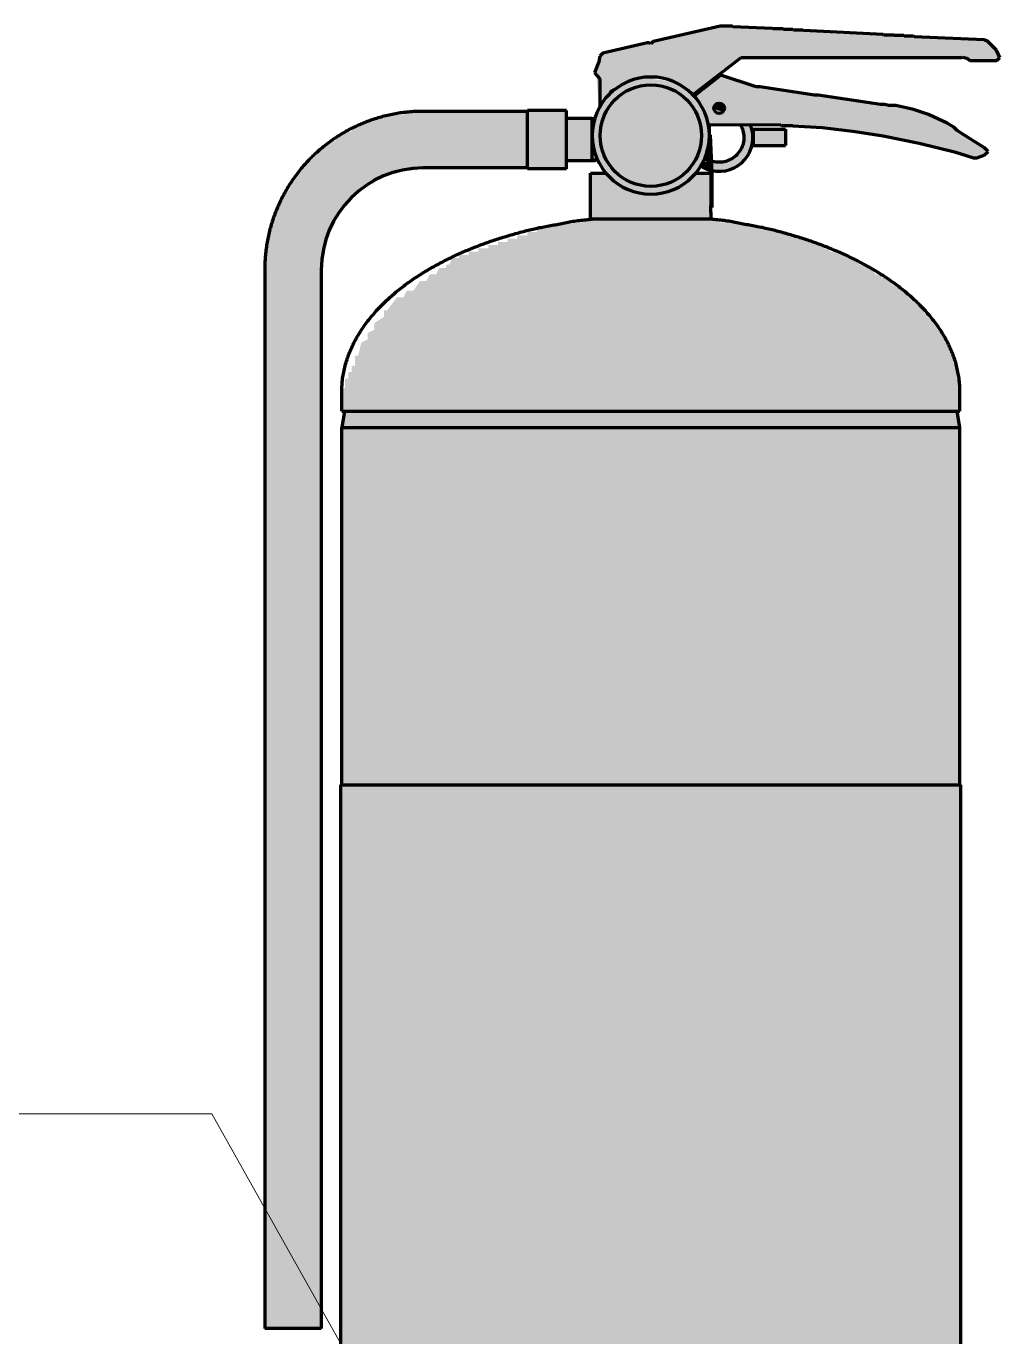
# Model space of a CAD drawing. Header units: millimetres. Extents: x 0 to 420, y 0 to 297.
# Drawn here: x 74.48 to 104.41, y 195.94 to 236.21 of the extents above; entities that cross this region are included whole.
import ezdxf

# ---------------------------------------------------------------- set-up
doc = ezdxf.new("R2010")
doc.units = ezdxf.units.MM
for name, color, linetype, lineweight in [('01-VISIBLE', 7, 'CONTINUOUS', 70), ('08-FINA', 5, 'CONTINUOUS', 18), ('13-GRAFICA', 30, 'CONTINUOUS', 18)]:
    doc.layers.add(name, color=color, linetype=linetype, lineweight=lineweight)

msp = doc.modelspace()

# ---------------------------------------------------------------- hatches: boundary and pattern name
at = {"layer": '13-GRAFICA', "true_color": 0xd6d9de}
h = msp.add_hatch(color=7, dxfattribs=at)
h.dxf.hatch_style = 1
h.paths.add_polyline_path([(92.086, 233.786), (91.986, 234.986), (92.086, 234.986), (92.086, 235.286), (92.186, 235.286), (92.186, 235.386), (92.386, 235.386), (92.386, 235.486), (92.886, 235.486), (92.886, 235.586), (93.286, 235.586), (93.286, 235.686), (93.786, 235.686), (93.786, 235.786), (94.186, 235.786), (94.186, 235.886), (94.587, 235.886), (94.587, 235.986), (94.986, 235.986), (94.986, 236.086), (95.486, 236.086), (95.486, 236.186), (97.486, 236.186), (97.486, 236.086), (99.286, 236.086), (99.286, 235.986), (102.986, 235.886), (102.986, 235.786), (104.087, 235.786), (104.087, 235.686), (104.286, 235.586), (104.286, 235.386), (104.386, 235.386), (104.386, 235.186), (103.386, 235.186), (103.386, 235.286), (96.486, 235.286), (96.486, 235.186), (96.286, 235.186), (96.086, 234.886), (95.886, 234.886), (95.586, 234.486), (95.386, 234.486), (95.186, 234.186), (94.786, 234.186), (94.587, 234.486), (93.587, 234.686), (93.587, 234.586), (92.786, 234.486), (92.686, 234.286), (92.386, 234.186), (92.386, 233.986), (92.286, 233.986), (92.186, 233.786)])
at = {"layer": '13-GRAFICA', "true_color": 0xffffff}
h = msp.add_hatch(color=7, dxfattribs=at)
h.dxf.hatch_style = 1
h.paths.add_polyline_path([(91.886, 233.186), (91.986, 233.186), (91.986, 233.586), (92.086, 233.586), (92.086, 233.786), (92.386, 233.986), (92.386, 234.186), (92.586, 234.186), (92.786, 234.486), (93.786, 234.686), (93.786, 234.586), (94.587, 234.486), (94.786, 234.186), (94.986, 234.186), (94.986, 233.986), (95.087, 233.986), (95.087, 233.886), (95.286, 233.786), (95.286, 233.586), (95.386, 233.586), (95.486, 232.486), (95.386, 232.486), (95.386, 232.186), (95.286, 232.186), (95.186, 231.786), (95.087, 231.786), (94.786, 231.386), (94.587, 231.386), (94.486, 231.186), (94.186, 231.186), (94.186, 231.086), (93.186, 231.086), (93.186, 231.186), (92.886, 231.186), (92.786, 231.386), (92.586, 231.386), (92.586, 231.486), (92.186, 231.786), (92.186, 231.986), (92.086, 231.986), (92.086, 232.186), (91.986, 232.186), (91.986, 232.486), (91.886, 232.486)])
at = {"layer": '13-GRAFICA', "true_color": 0xd6d9de}
h = msp.add_hatch(color=7, dxfattribs=at)
h.dxf.hatch_style = 1
h.paths.add_polyline_path([(95.286, 233.586), (95.286, 233.786), (95.186, 233.786), (94.986, 234.086), (95.286, 234.186), (95.586, 234.586), (95.586, 233.686), (95.586, 233.186), (95.386, 233.186), (95.386, 233.586)])
h = msp.add_hatch(color=7, dxfattribs=at)
h.dxf.hatch_style = 1
h.paths.add_polyline_path([(95.986, 234.666), (95.986, 233.786), (95.686, 233.886), (95.586, 233.686), (95.586, 234.586)])
h = msp.add_hatch(color=7, dxfattribs=at)
h.dxf.hatch_style = 1
h.paths.add_polyline_path([(96.086, 234.686), (96.086, 234.586), (96.386, 234.586), (96.386, 234.486), (96.686, 234.486), (96.686, 234.386), (97.186, 234.386), (97.186, 234.286), (97.786, 234.286), (97.786, 234.186), (98.486, 234.186), (98.486, 234.086), (99.286, 234.086), (99.286, 233.986), (99.886, 233.986), (99.886, 233.886), (100.586, 233.886), (100.586, 233.786), (101.786, 233.686), (101.786, 233.586), (102.086, 233.586), (102.086, 233.486), (102.386, 233.486), (102.386, 233.386), (102.986, 233.186), (103.186, 232.886), (103.386, 232.886), (103.486, 232.686), (103.886, 232.586), (103.986, 232.286), (103.886, 232.286), (103.886, 232.186), (103.386, 232.186), (103.386, 232.286), (102.686, 232.386), (102.686, 232.486), (102.286, 232.486), (102.286, 232.586), (101.886, 232.586), (101.886, 232.686), (101.386, 232.686), (101.386, 232.786), (100.886, 232.786), (100.886, 232.886), (100.286, 232.886), (100.286, 232.986), (99.486, 232.986), (99.486, 233.086), (98.286, 233.086), (98.286, 233.186), (95.986, 233.186), (95.986, 233.786), (95.986, 234.666)])
h = msp.add_hatch(color=7, dxfattribs=at)
h.dxf.hatch_style = 1
h.paths.add_polyline_path([(95.986, 233.786), (95.886, 233.586), (95.586, 233.686), (95.686, 233.886)])
h = msp.add_hatch(color=7, dxfattribs=at)
h.dxf.hatch_style = 1
h.paths.add_polyline_path([(95.586, 233.186), (95.586, 233.686), (95.886, 233.586), (95.986, 233.786), (95.986, 233.186)])
at = {"layer": '13-GRAFICA', "true_color": 0x202020}
h = msp.add_hatch(color=7, dxfattribs=at)
h.dxf.hatch_style = 1
h.paths.add_polyline_path([(81.786, 196.186), (81.786, 228.886), (81.886, 228.886), (81.886, 229.786), (81.986, 229.786), (82.186, 230.686), (82.286, 230.686), (82.386, 231.086), (82.587, 231.186), (82.686, 231.586), (82.786, 231.586), (83.786, 232.686), (83.986, 232.686), (84.087, 232.886), (84.486, 232.986), (84.587, 233.186), (84.886, 233.186), (84.886, 233.286), (85.186, 233.286), (85.186, 233.386), (85.486, 233.386), (85.486, 233.486), (86.087, 233.486), (86.087, 233.586), (89.886, 233.586), (89.886, 231.886), (86.486, 231.886), (86.486, 231.786), (85.886, 231.786), (85.886, 231.686), (85.286, 231.586), (85.186, 231.386), (84.786, 231.286), (84.786, 231.186), (84.186, 230.686), (84.186, 230.486), (83.986, 230.386), (83.986, 230.186), (83.886, 230.186), (83.886, 229.986), (83.786, 229.986), (83.686, 229.386), (83.587, 229.386), (83.587, 196.186)])
at = {"layer": '13-GRAFICA', "true_color": 0xd6d9de}
h = msp.add_hatch(color=7, dxfattribs=at)
h.dxf.hatch_style = 1
h.paths.add_polyline_path([(89.886, 231.786), (89.886, 233.586), (91.086, 233.586), (91.086, 231.786)])
h = msp.add_hatch(color=7, dxfattribs=at)
h.dxf.hatch_style = 1
h.paths.add_polyline_path([(91.086, 233.386), (91.986, 233.386), (91.986, 233.186), (91.886, 233.186), (91.886, 232.486), (91.986, 232.486), (91.986, 232.186), (92.086, 232.186), (92.086, 232.086), (91.086, 232.086)])
h = msp.add_hatch(color=7, dxfattribs=at)
h.dxf.hatch_style = 1
h.paths.add_polyline_path([(96.186, 232.186), (96.486, 232.386), (96.486, 232.686), (96.587, 232.686), (96.486, 233.186), (96.786, 233.186), (96.786, 232.386), (96.686, 232.386), (96.686, 232.186), (96.587, 232.186), (96.386, 231.886), (96.186, 231.886), (96.186, 231.786), (95.586, 231.786), (95.586, 232.086), (96.186, 232.086)])
at = {"layer": '13-GRAFICA', "true_color": 0xffd200}
h = msp.add_hatch(color=7, dxfattribs=at)
h.dxf.hatch_style = 1
h.paths.add_polyline_path([(96.786, 232.586), (96.786, 233.086), (97.786, 233.086), (97.786, 232.586)])
at = {"layer": '13-GRAFICA', "true_color": 0xd6d9de}
h = msp.add_hatch(color=7, dxfattribs=at)
h.dxf.hatch_style = 1
h.paths.add_polyline_path([(95.386, 232.486), (95.486, 232.486), (95.486, 232.086), (95.286, 232.086)])
h = msp.add_hatch(color=7, dxfattribs=at)
h.dxf.hatch_style = 1
h.paths.add_polyline_path([(95.486, 232.086), (95.486, 231.786), (95.186, 231.886), (95.186, 231.986)])
at = {"layer": '13-GRAFICA', "true_color": 0xc81e2d}
h = msp.add_hatch(color=7, dxfattribs=at)
h.dxf.hatch_style = 1
h.paths.add_polyline_path([(95.486, 231.786), (95.486, 232.286), (95.586, 232.286), (95.586, 231.786)])
at = {"layer": '13-GRAFICA', "true_color": 0xc4c8ce}
h = msp.add_hatch(color=7, dxfattribs=at)
h.dxf.hatch_style = 1
h.paths.add_polyline_path([(91.786, 230.286), (91.786, 231.686), (92.386, 231.686), (92.586, 231.386), (92.786, 231.386), (92.886, 231.186), (93.186, 231.186), (93.186, 231.086), (94.186, 231.086), (94.186, 231.186), (94.486, 231.186), (94.587, 231.386), (94.786, 231.386), (94.986, 231.686), (95.586, 231.686), (95.586, 230.686), (95.486, 230.686), (95.586, 230.286)])
h = msp.add_hatch(color=7, dxfattribs=at)
h.dxf.hatch_style = 1
h.paths.add_polyline_path([(84.186, 224.386), (84.186, 225.086), (84.286, 225.086), (84.286, 225.386), (84.386, 225.386), (84.386, 225.586), (84.486, 225.586), (84.486, 225.786), (84.587, 225.786), (84.587, 226.086), (84.686, 226.086), (84.786, 226.486), (84.986, 226.586), (84.986, 226.786), (85.186, 226.886), (85.186, 227.086), (85.486, 227.286), (85.486, 227.486), (85.587, 227.486), (85.886, 227.886), (86.087, 227.886), (86.186, 228.086), (86.386, 228.086), (86.587, 228.386), (86.786, 228.386), (86.886, 228.586), (87.087, 228.586), (87.186, 228.786), (87.386, 228.786), (87.386, 228.886), (87.486, 228.886), (87.586, 229.086), (87.786, 229.086), (87.786, 229.186), (88.086, 229.186), (88.086, 229.286), (88.386, 229.286), (88.386, 229.386), (88.686, 229.386), (88.686, 229.486), (88.986, 229.486), (88.986, 229.586), (89.286, 229.586), (89.286, 229.686), (89.587, 229.686), (89.587, 229.786), (89.886, 229.786), (89.886, 229.886), (90.186, 229.886), (90.186, 229.986), (90.486, 229.986), (90.486, 230.086), (91.586, 230.186), (91.586, 230.286), (95.786, 230.286), (95.786, 230.186), (96.486, 230.186), (96.486, 230.086), (96.986, 230.086), (96.986, 229.986), (98.186, 229.786), (98.186, 229.686), (98.486, 229.686), (98.486, 229.586), (98.986, 229.486), (98.986, 229.386), (99.186, 229.386), (99.186, 229.286), (99.786, 229.186), (99.786, 229.086), (99.986, 229.086), (100.086, 228.886), (100.286, 228.886), (100.286, 228.786), (100.486, 228.786), (100.586, 228.586), (100.786, 228.586), (100.786, 228.486), (100.986, 228.486), (101.086, 228.286), (101.286, 228.286), (101.686, 227.786), (101.886, 227.786), (101.886, 227.686), (102.086, 227.586), (102.086, 227.386), (102.186, 227.386), (102.186, 227.286), (102.486, 227.086), (102.486, 226.886), (102.686, 226.786), (102.686, 226.586), (102.786, 226.586), (102.786, 226.386), (102.886, 226.386), (102.886, 226.186), (102.986, 226.186), (102.986, 225.886), (103.086, 225.886), (103.086, 225.386), (103.186, 225.386), (103.186, 224.386)])
h = msp.add_hatch(color=7, dxfattribs=at)
h.dxf.hatch_style = 1
h.paths.add_polyline_path([(84.286, 224.186), (84.286, 224.386), (103.086, 224.386), (103.086, 224.186), (103.186, 224.186), (103.186, 212.886), (84.186, 212.886), (84.186, 224.186)])
at = {"layer": '13-GRAFICA', "true_color": 0xffffff}
h = msp.add_hatch(color=7, dxfattribs=at)
h.dxf.hatch_style = 1
h.paths.add_polyline_path([(84.186, 193.786), (84.186, 212.886), (103.186, 212.886), (103.186, 193.786)])

# ---------------------------------------------------------------- linework, layer by layer
at = {"layer": '01-VISIBLE'}
for p, q in [((95.82, 236.214), (93.805, 235.757)), ((96.192, 236.214), (95.82, 236.214)), ((96.209, 236.197), (96.192, 236.214)), ((97.428, 236.146), (96.209, 236.197)), ((97.445, 236.13), (97.428, 236.146)), ((97.75, 236.13), (97.445, 236.13)), ((97.767, 236.113), (97.75, 236.13)), ((98.055, 236.113), (97.767, 236.113)), ((98.072, 236.096), (98.055, 236.113)), ((98.361, 236.096), (98.072, 236.096)), ((98.377, 236.079), (98.361, 236.096)), ((100.832, 235.96), (98.377, 236.079)), ((93.584, 235.706), (92.213, 235.384)), ((93.635, 235.706), (93.584, 235.706)), ((93.686, 235.672), (93.635, 235.706)), ((93.754, 235.74), (93.686, 235.672)), ((93.805, 235.757), (93.754, 235.74)), ((100.849, 235.943), (100.832, 235.96)), ((101.154, 235.943), (100.849, 235.943)), ((101.171, 235.926), (101.154, 235.943)), ((101.459, 235.926), (101.171, 235.926)), ((101.475, 235.909), (101.459, 235.926)), ((101.763, 235.909), (101.475, 235.909)), ((101.78, 235.892), (101.763, 235.909)), ((103.931, 235.791), (101.78, 235.892)), ((104.049, 235.74), (103.931, 235.791)), ((104.312, 235.478), (104.049, 235.74)), ((92.12, 235.291), (92.086, 235.122)), ((92.213, 235.384), (92.12, 235.291)), ((94.982, 234.103), (96.463, 235.249)), ((96.463, 235.249), (103.236, 235.249)), ((103.236, 235.249), (103.27, 235.266)), ((103.27, 235.266), (103.406, 235.232)), ((103.406, 235.232), (103.49, 235.164)), ((104.413, 235.257), (104.312, 235.478)), ((104.32, 235.164), (104.413, 235.257)), ((92.086, 235.122), (91.95, 234.783)), ((103.49, 235.164), (104.32, 235.164)), ((91.95, 234.783), (92.12, 234.597)), ((92.12, 234.597), (92.12, 233.741)), ((95.837, 234.707), (95.022, 234.06)), ((96.92, 234.352), (95.837, 234.707)), ((97.039, 234.352), (96.92, 234.352)), ((98.715, 234.098), (97.039, 234.352)), ((98.834, 234.098), (98.715, 234.098)), ((100.748, 233.81), (98.834, 234.098)), ((91.096, 233.628), (89.896, 233.628)), ((100.867, 233.81), (100.748, 233.81)), ((101.001, 233.776), (100.867, 233.81)), ((101.221, 233.776), (101.001, 233.776)), ((101.763, 233.657), (101.221, 233.776)), ((102.221, 233.505), (101.763, 233.657)), ((89.896, 233.598), (86.686, 233.598)), ((91.886, 233.383), (91.096, 233.383)), ((91.886, 232.103), (91.886, 233.383)), ((102.796, 233.234), (102.221, 233.505)), ((102.999, 233.115), (102.796, 233.234)), ((95.454, 233.196), (97.682, 233.183)), ((95.486, 232.103), (95.486, 233.196)), ((95.489, 232.873), (95.509, 232.874)), ((95.539, 231.693), (95.489, 232.873)), ((95.509, 232.874), (95.559, 231.694)), ((96.827, 233.053), (97.827, 233.053)), ((97.682, 233.183), (97.7, 233.166)), ((97.7, 233.166), (98.038, 233.166)), ((98.038, 233.166), (98.055, 233.149)), ((98.055, 233.149), (98.953, 233.098)), ((98.953, 233.098), (99.968, 232.98)), ((99.968, 232.98), (100.832, 232.844)), ((100.832, 232.844), (101.933, 232.624)), ((103.102, 233.014), (102.999, 233.115)), ((103.304, 232.878), (103.102, 233.014)), ((103.948, 232.472), (103.304, 232.878)), ((96.827, 232.553), (97.827, 232.553)), ((101.933, 232.624), (103.016, 232.353)), ((104.058, 232.362), (103.948, 232.472)), ((91.986, 232.073), (91.096, 232.073)), ((103.016, 232.353), (103.609, 232.167)), ((103.609, 232.167), (103.712, 232.167)), ((103.712, 232.167), (103.931, 232.252)), ((103.931, 232.252), (104.058, 232.362)), ((89.896, 231.858), (86.686, 231.858)), ((91.096, 231.828), (89.896, 231.828)), ((91.836, 230.293), (91.836, 231.693)), ((95.536, 230.693), (95.536, 231.693)), ((95.539, 230.643), (95.539, 231.693)), ((95.559, 231.694), (95.559, 230.643)), ((95.534, 230.493), (95.534, 230.693)), ((95.536, 230.293), (95.536, 230.493)), ((95.559, 230.643), (95.539, 230.643)), ((95.438, 230.293), (95.438, 230.293)), ((81.816, 228.728), (81.816, 196.186)), ((83.556, 228.728), (83.556, 196.186)), ((84.186, 224.386), (84.186, 224.986)), ((103.186, 224.386), (103.186, 224.986)), ((84.266, 224.386), (84.186, 223.886)), ((103.186, 223.886), (103.106, 224.386)), ((84.186, 212.902), (84.186, 223.886)), ((103.186, 212.902), (103.186, 223.886)), ((84.156, 193.769), (84.156, 212.902)), ((103.216, 193.769), (103.216, 212.902))]:
    msp.add_line(p, q, dxfattribs=at)
for points in [[(89.896, 231.828), (89.896, 231.878), (89.896, 231.928), (89.896, 231.978), (89.896, 232.028), (89.896, 232.078), (89.896, 232.128), (89.896, 232.178), (89.896, 232.228), (89.896, 232.278), (89.896, 232.328), (89.896, 232.378), (89.896, 232.428), (89.896, 232.478), (89.896, 232.528), (89.896, 232.578), (89.896, 232.628), (89.896, 232.678), (89.896, 232.728), (89.896, 232.778), (89.896, 232.828), (89.896, 232.878), (89.896, 232.928), (89.896, 232.978), (89.896, 233.028), (89.896, 233.078), (89.896, 233.128), (89.896, 233.178), (89.896, 233.228), (89.896, 233.278), (89.896, 233.328), (89.896, 233.378), (89.896, 233.428), (89.896, 233.478), (89.896, 233.528), (89.896, 233.578), (89.896, 233.628)], [(91.096, 231.828), (91.096, 231.878), (91.096, 231.928), (91.096, 231.978), (91.096, 232.028), (91.096, 232.078), (91.096, 232.128), (91.096, 232.178), (91.096, 232.228), (91.096, 232.278), (91.096, 232.328), (91.096, 232.378), (91.096, 232.428), (91.096, 232.478), (91.096, 232.528), (91.096, 232.578), (91.096, 232.628), (91.096, 232.678), (91.096, 232.728), (91.096, 232.778), (91.096, 232.828), (91.096, 232.878), (91.096, 232.928), (91.096, 232.978), (91.096, 233.028), (91.096, 233.078), (91.096, 233.128), (91.096, 233.178), (91.096, 233.228), (91.096, 233.278), (91.096, 233.328), (91.096, 233.378), (91.096, 233.428), (91.096, 233.478), (91.096, 233.528), (91.096, 233.578), (91.096, 233.628)], [(95.703, 233.83), (95.703, 233.83), (95.703, 233.83), (95.703, 233.83), (95.703, 233.83), (95.703, 233.83), (95.703, 233.83)], [(86.686, 233.598), (86.636, 233.598), (86.586, 233.597), (86.536, 233.596), (86.485, 233.594), (86.435, 233.592), (86.385, 233.589), (86.335, 233.586), (86.284, 233.582), (86.234, 233.577), (86.184, 233.572), (86.134, 233.567), (86.084, 233.561), (86.034, 233.554), (85.984, 233.547), (85.935, 233.54), (85.885, 233.532), (85.835, 233.523), (85.786, 233.514), (85.736, 233.505), (85.687, 233.495), (85.638, 233.484), (85.589, 233.473), (85.54, 233.461), (85.491, 233.449), (85.442, 233.437), (85.394, 233.424), (85.345, 233.41), (85.297, 233.396), (85.249, 233.381), (85.201, 233.366), (85.153, 233.351), (85.105, 233.334), (85.058, 233.318), (85.01, 233.301), (84.963, 233.283), (84.916, 233.265), (84.869, 233.247), (84.823, 233.228), (84.776, 233.208), (84.73, 233.188), (84.684, 233.168), (84.638, 233.147), (84.593, 233.125), (84.548, 233.103), (84.503, 233.081), (84.458, 233.058), (84.413, 233.035), (84.369, 233.011), (84.324, 232.987), (84.281, 232.963), (84.237, 232.937), (84.194, 232.912), (84.151, 232.886), (84.108, 232.859), (84.065, 232.833), (84.023, 232.805), (83.981, 232.778), (83.939, 232.749), (83.898, 232.721), (83.857, 232.692), (83.816, 232.662), (83.775, 232.632), (83.735, 232.602), (83.695, 232.571), (83.656, 232.54), (83.616, 232.509), (83.578, 232.477), (83.539, 232.445), (83.501, 232.412), (83.463, 232.379), (83.425, 232.345), (83.388, 232.311), (83.351, 232.277), (83.315, 232.242), (83.279, 232.207), (83.243, 232.172), (83.207, 232.136), (83.172, 232.1), (83.138, 232.064), (83.104, 232.027), (83.07, 231.989), (83.036, 231.952), (83.003, 231.914), (82.97, 231.876), (82.938, 231.837), (82.906, 231.798), (82.875, 231.759), (82.843, 231.72), (82.813, 231.68), (82.782, 231.639), (82.753, 231.599), (82.723, 231.558), (82.694, 231.517), (82.665, 231.476), (82.637, 231.434), (82.609, 231.392), (82.582, 231.35), (82.555, 231.307), (82.529, 231.264), (82.503, 231.221), (82.477, 231.178), (82.452, 231.134), (82.428, 231.09), (82.403, 231.046), (82.38, 231.002), (82.356, 230.957), (82.334, 230.912), (82.311, 230.867), (82.289, 230.822), (82.268, 230.776), (82.247, 230.731), (82.227, 230.685), (82.207, 230.638), (82.187, 230.592), (82.168, 230.545), (82.15, 230.499), (82.132, 230.452), (82.114, 230.404), (82.097, 230.357), (82.08, 230.31), (82.064, 230.262), (82.049, 230.214), (82.034, 230.166), (82.019, 230.118), (82.005, 230.07), (81.991, 230.021), (81.978, 229.973), (81.966, 229.924), (81.953, 229.875), (81.942, 229.826), (81.931, 229.777), (81.92, 229.728), (81.91, 229.678), (81.901, 229.629), (81.891, 229.579), (81.883, 229.53), (81.875, 229.48), (81.867, 229.43), (81.86, 229.381), (81.854, 229.331), (81.848, 229.281), (81.842, 229.231), (81.838, 229.181), (81.833, 229.13), (81.829, 229.08), (81.826, 229.03), (81.823, 228.98), (81.821, 228.93), (81.819, 228.879), (81.818, 228.829), (81.817, 228.779), (81.816, 228.728)], [(91.886, 233.383), (91.9, 233.383), (91.913, 233.383), (91.926, 233.383), (91.94, 233.383), (91.953, 233.383), (91.966, 233.383)], [(96.435, 233.19), (96.459, 233.147), (96.481, 233.101), (96.5, 233.055), (96.516, 233.007), (96.528, 232.959), (96.538, 232.909), (96.544, 232.859), (96.546, 232.809), (96.546, 232.759), (96.542, 232.709), (96.535, 232.659), (96.524, 232.61), (96.51, 232.562), (96.493, 232.514), (96.473, 232.468), (96.451, 232.424), (96.425, 232.381), (96.396, 232.339), (96.365, 232.3), (96.331, 232.263), (96.295, 232.228), (96.256, 232.196), (96.216, 232.166), (96.173, 232.139), (96.129, 232.115), (96.084, 232.094), (96.037, 232.076), (95.989, 232.061), (95.94, 232.049), (95.89, 232.04), (95.84, 232.035), (95.79, 232.033), (95.74, 232.035), (95.69, 232.039), (95.64, 232.047), (95.592, 232.059), (95.543, 232.073)], [(96.827, 233.053), (96.827, 233.003), (96.827, 232.953), (96.827, 232.903), (96.827, 232.853), (96.827, 232.803), (96.827, 232.753), (96.827, 232.703), (96.827, 232.653), (96.827, 232.603), (96.827, 232.553)], [(97.827, 233.053), (97.827, 233.003), (97.827, 232.953), (97.827, 232.903), (97.827, 232.853), (97.827, 232.803), (97.827, 232.753), (97.827, 232.703), (97.827, 232.653), (97.827, 232.603), (97.827, 232.553)], [(91.886, 232.103), (91.914, 232.103), (91.941, 232.103), (91.968, 232.103), (91.996, 232.103), (92.023, 232.103), (92.05, 232.103)], [(91.986, 232.073), (91.986, 232.078), (91.986, 232.083), (91.986, 232.088), (91.986, 232.093), (91.986, 232.098), (91.986, 232.103)], [(95.486, 232.103), (95.459, 232.103), (95.432, 232.103), (95.405, 232.103), (95.377, 232.103), (95.35, 232.103), (95.323, 232.103)], [(95.523, 232.08), (95.514, 232.084), (95.505, 232.088), (95.495, 232.091), (95.486, 232.095), (95.477, 232.099), (95.468, 232.103)], [(91.836, 231.693), (91.889, 231.693), (91.942, 231.693), (91.994, 231.693), (92.047, 231.693), (92.1, 231.693), (92.152, 231.693), (92.205, 231.693), (92.258, 231.693), (92.31, 231.693)], [(95.063, 231.693), (95.115, 231.693), (95.168, 231.693), (95.221, 231.693), (95.273, 231.693), (95.326, 231.693), (95.379, 231.693), (95.431, 231.693), (95.484, 231.693), (95.536, 231.693)], [(95.534, 230.693), (95.534, 230.693), (95.535, 230.693), (95.535, 230.693), (95.536, 230.693), (95.536, 230.693), (95.536, 230.693)], [(95.534, 230.493), (95.534, 230.493), (95.535, 230.493), (95.535, 230.493), (95.536, 230.493), (95.536, 230.493), (95.536, 230.493)], [(84.186, 224.986), (84.187, 225.036), (84.188, 225.086), (84.19, 225.136), (84.193, 225.186), (84.197, 225.236), (84.201, 225.286), (84.206, 225.336), (84.212, 225.385), (84.219, 225.435), (84.227, 225.485), (84.236, 225.534), (84.245, 225.583), (84.255, 225.632), (84.266, 225.681), (84.277, 225.73), (84.29, 225.779), (84.303, 225.827), (84.316, 225.875), (84.331, 225.923), (84.346, 225.971), (84.362, 226.018), (84.379, 226.066), (84.396, 226.113), (84.414, 226.16), (84.432, 226.206), (84.452, 226.252), (84.471, 226.298), (84.492, 226.344), (84.513, 226.39), (84.535, 226.435), (84.557, 226.48), (84.58, 226.524), (84.604, 226.568), (84.628, 226.612), (84.652, 226.656), (84.677, 226.699), (84.703, 226.742), (84.729, 226.785), (84.756, 226.827), (84.783, 226.869), (84.811, 226.911), (84.839, 226.953), (84.868, 226.994), (84.897, 227.035), (84.927, 227.075), (84.957, 227.115), (84.987, 227.155), (85.018, 227.195), (85.049, 227.234), (85.081, 227.273), (85.113, 227.311), (85.145, 227.349), (85.178, 227.387), (85.211, 227.425), (85.244, 227.462), (85.278, 227.499), (85.313, 227.536), (85.347, 227.572), (85.382, 227.608), (85.417, 227.644), (85.453, 227.679), (85.488, 227.714), (85.525, 227.749), (85.561, 227.783), (85.598, 227.818), (85.635, 227.851), (85.672, 227.885), (85.709, 227.918), (85.747, 227.951), (85.785, 227.984), (85.823, 228.016), (85.862, 228.048), (85.901, 228.08), (85.94, 228.111), (85.979, 228.143), (86.018, 228.173), (86.058, 228.204), (86.098, 228.234), (86.138, 228.264), (86.178, 228.294), (86.219, 228.324), (86.26, 228.353), (86.3, 228.382), (86.342, 228.411), (86.383, 228.439), (86.424, 228.467), (86.466, 228.495), (86.508, 228.523), (86.55, 228.55), (86.592, 228.577), (86.634, 228.604), (86.677, 228.63), (86.719, 228.657), (86.762, 228.683), (86.805, 228.709), (86.848, 228.734), (86.891, 228.759), (86.935, 228.785), (86.978, 228.809), (87.022, 228.834), (87.066, 228.858), (87.11, 228.882), (87.154, 228.906), (87.198, 228.93), (87.242, 228.953), (87.287, 228.977), (87.331, 228.999), (87.376, 229.022), (87.421, 229.045), (87.466, 229.067), (87.511, 229.089), (87.556, 229.111), (87.601, 229.132), (87.646, 229.154), (87.692, 229.175), (87.737, 229.196), (87.783, 229.216), (87.829, 229.237), (87.875, 229.257), (87.92, 229.277), (87.966, 229.297), (88.013, 229.317), (88.059, 229.336), (88.105, 229.355), (88.151, 229.374), (88.198, 229.393), (88.244, 229.412), (88.291, 229.43), (88.338, 229.449), (88.384, 229.467), (88.431, 229.485), (88.478, 229.502), (88.525, 229.52), (88.572, 229.537), (88.619, 229.554), (88.667, 229.571), (88.714, 229.587), (88.761, 229.603), (88.809, 229.62), (88.856, 229.636), (88.904, 229.651), (88.951, 229.667), (88.999, 229.682), (89.047, 229.697), (89.095, 229.712), (89.143, 229.727), (89.19, 229.742), (89.238, 229.756), (89.286, 229.771), (89.335, 229.785), (89.383, 229.799), (89.431, 229.813), (89.479, 229.826), (89.527, 229.84), (89.575, 229.854), (89.624, 229.867), (89.672, 229.88), (89.72, 229.894), (89.769, 229.907), (89.817, 229.92), (89.866, 229.932), (89.914, 229.944), (89.963, 229.956), (90.012, 229.968), (90.06, 229.98), (90.109, 229.991), (90.158, 230.002), (90.207, 230.012), (90.256, 230.023), (90.305, 230.033), (90.354, 230.043), (90.404, 230.052), (90.453, 230.062), (90.502, 230.071), (90.551, 230.08), (90.601, 230.089), (90.65, 230.098), (90.699, 230.107), (90.749, 230.115), (90.798, 230.124), (90.847, 230.133), (90.897, 230.142), (90.946, 230.151), (90.995, 230.159), (91.045, 230.168), (91.094, 230.178), (91.143, 230.19), (91.19, 230.205), (91.239, 230.214), (91.289, 230.221), (91.339, 230.227), (91.389, 230.233), (91.438, 230.239), (91.488, 230.245), (91.538, 230.25), (91.588, 230.256), (91.638, 230.261), (91.687, 230.267), (91.737, 230.272), (91.787, 230.277), (91.837, 230.282), (91.887, 230.288), (91.936, 230.293)], [(91.836, 230.293), (91.886, 230.293), (91.936, 230.293), (91.986, 230.293), (92.036, 230.293), (92.086, 230.293), (92.136, 230.293), (92.186, 230.293), (92.236, 230.293), (92.286, 230.293), (92.336, 230.293), (92.386, 230.293), (92.436, 230.293), (92.486, 230.293), (92.536, 230.293), (92.586, 230.293), (92.636, 230.293), (92.686, 230.293), (92.736, 230.293), (92.786, 230.293), (92.836, 230.293), (92.886, 230.293), (92.936, 230.293), (92.986, 230.293), (93.036, 230.293), (93.086, 230.293), (93.136, 230.293), (93.186, 230.293), (93.236, 230.293), (93.286, 230.293), (93.337, 230.293), (93.386, 230.293), (93.436, 230.293), (93.486, 230.293), (93.536, 230.293), (93.587, 230.293), (93.636, 230.293), (93.686, 230.293), (93.736, 230.293), (93.786, 230.293), (93.837, 230.293), (93.886, 230.293), (93.936, 230.293), (93.986, 230.293), (94.036, 230.293), (94.087, 230.293), (94.136, 230.293), (94.186, 230.293), (94.236, 230.293), (94.286, 230.293), (94.337, 230.293), (94.386, 230.293), (94.436, 230.293), (94.486, 230.293), (94.536, 230.293), (94.587, 230.293), (94.636, 230.293), (94.686, 230.293), (94.736, 230.293), (94.786, 230.293), (94.837, 230.293), (94.886, 230.293), (94.936, 230.293), (94.986, 230.293), (95.036, 230.293), (95.087, 230.293), (95.136, 230.293), (95.186, 230.293), (95.236, 230.293), (95.286, 230.293), (95.336, 230.293), (95.386, 230.293), (95.436, 230.293), (95.486, 230.293), (95.536, 230.293)], [(103.186, 224.986), (103.186, 225.036), (103.185, 225.086), (103.183, 225.136), (103.18, 225.186), (103.176, 225.236), (103.172, 225.286), (103.167, 225.336), (103.16, 225.385), (103.154, 225.435), (103.146, 225.485), (103.137, 225.534), (103.128, 225.583), (103.118, 225.632), (103.107, 225.681), (103.096, 225.73), (103.083, 225.779), (103.07, 225.827), (103.057, 225.875), (103.042, 225.923), (103.027, 225.971), (103.011, 226.018), (102.995, 226.066), (102.977, 226.113), (102.959, 226.16), (102.941, 226.206), (102.921, 226.252), (102.902, 226.298), (102.881, 226.344), (102.86, 226.389), (102.838, 226.435), (102.816, 226.479), (102.793, 226.524), (102.769, 226.568), (102.745, 226.612), (102.721, 226.656), (102.696, 226.699), (102.67, 226.742), (102.644, 226.785), (102.617, 226.827), (102.59, 226.869), (102.562, 226.911), (102.534, 226.953), (102.505, 226.994), (102.476, 227.034), (102.447, 227.075), (102.417, 227.115), (102.386, 227.155), (102.355, 227.194), (102.324, 227.234), (102.293, 227.273), (102.261, 227.311), (102.228, 227.349), (102.195, 227.387), (102.162, 227.425), (102.129, 227.462), (102.095, 227.499), (102.061, 227.536), (102.026, 227.572), (101.991, 227.608), (101.956, 227.644), (101.921, 227.679), (101.885, 227.714), (101.849, 227.749), (101.812, 227.783), (101.776, 227.817), (101.739, 227.851), (101.701, 227.885), (101.664, 227.918), (101.626, 227.951), (101.588, 227.983), (101.55, 228.016), (101.511, 228.048), (101.473, 228.08), (101.434, 228.111), (101.394, 228.142), (101.355, 228.173), (101.315, 228.204), (101.275, 228.234), (101.235, 228.264), (101.195, 228.294), (101.154, 228.323), (101.114, 228.353), (101.073, 228.382), (101.032, 228.41), (100.99, 228.439), (100.949, 228.467), (100.907, 228.495), (100.866, 228.522), (100.824, 228.55), (100.781, 228.577), (100.739, 228.604), (100.697, 228.63), (100.654, 228.656), (100.611, 228.683), (100.568, 228.708), (100.525, 228.734), (100.482, 228.759), (100.439, 228.784), (100.395, 228.809), (100.351, 228.834), (100.308, 228.858), (100.264, 228.882), (100.22, 228.906), (100.175, 228.93), (100.131, 228.953), (100.087, 228.976), (100.042, 228.999), (99.997, 229.022), (99.953, 229.044), (99.908, 229.067), (99.863, 229.089), (99.818, 229.111), (99.772, 229.132), (99.727, 229.153), (99.682, 229.175), (99.636, 229.195), (99.59, 229.216), (99.545, 229.237), (99.499, 229.257), (99.453, 229.277), (99.407, 229.297), (99.361, 229.316), (99.315, 229.336), (99.268, 229.355), (99.222, 229.374), (99.176, 229.393), (99.129, 229.412), (99.083, 229.43), (99.036, 229.448), (98.989, 229.466), (98.942, 229.484), (98.895, 229.502), (98.848, 229.519), (98.801, 229.537), (98.754, 229.554), (98.707, 229.57), (98.66, 229.587), (98.612, 229.603), (98.565, 229.619), (98.517, 229.635), (98.47, 229.651), (98.422, 229.667), (98.375, 229.682), (98.327, 229.697), (98.279, 229.712), (98.231, 229.727), (98.183, 229.742), (98.135, 229.756), (98.087, 229.77), (98.039, 229.785), (97.991, 229.799), (97.943, 229.812), (97.895, 229.826), (97.847, 229.84), (97.798, 229.854), (97.75, 229.867), (97.702, 229.88), (97.653, 229.894), (97.605, 229.907), (97.557, 229.919), (97.508, 229.932), (97.459, 229.944), (97.411, 229.956), (97.362, 229.968), (97.313, 229.979), (97.264, 229.991), (97.216, 230.002), (97.167, 230.012), (97.118, 230.023), (97.068, 230.033), (97.019, 230.042), (96.97, 230.052), (96.921, 230.061), (96.872, 230.071), (96.822, 230.08), (96.773, 230.089), (96.724, 230.098), (96.674, 230.106), (96.625, 230.115), (96.576, 230.124), (96.526, 230.133), (96.477, 230.141), (96.428, 230.15), (96.379, 230.159), (96.329, 230.168), (96.28, 230.178), (96.231, 230.189), (96.184, 230.205), (96.135, 230.214), (96.085, 230.221), (96.035, 230.227), (95.985, 230.233), (95.936, 230.239), (95.886, 230.244), (95.836, 230.25), (95.786, 230.256), (95.736, 230.261), (95.687, 230.266), (95.637, 230.272), (95.587, 230.277), (95.537, 230.283), (95.487, 230.288), (95.438, 230.293)], [(84.186, 224.386), (84.236, 224.386), (84.286, 224.386), (84.337, 224.386), (84.386, 224.386), (84.436, 224.386), (84.486, 224.386), (84.536, 224.386), (84.587, 224.386), (84.636, 224.386), (84.686, 224.386), (84.736, 224.386), (84.786, 224.386), (84.837, 224.386), (84.886, 224.386), (84.936, 224.386), (84.986, 224.386), (85.036, 224.386), (85.087, 224.386), (85.136, 224.386), (85.186, 224.386), (85.236, 224.386), (85.286, 224.386), (85.337, 224.386), (85.386, 224.386), (85.436, 224.386), (85.486, 224.386), (85.536, 224.386), (85.587, 224.386), (85.636, 224.386), (85.686, 224.386), (85.736, 224.386), (85.786, 224.386), (85.837, 224.386), (85.886, 224.386), (85.936, 224.386), (85.986, 224.386), (86.036, 224.386), (86.087, 224.386), (86.136, 224.386), (86.186, 224.386), (86.236, 224.386), (86.286, 224.386), (86.337, 224.386), (86.386, 224.386), (86.436, 224.386), (86.486, 224.386), (86.536, 224.386), (86.587, 224.386), (86.636, 224.386), (86.686, 224.386), (86.736, 224.386), (86.786, 224.386), (86.836, 224.386), (86.886, 224.386), (86.936, 224.386), (86.986, 224.386), (87.036, 224.386), (87.087, 224.386), (87.136, 224.386), (87.186, 224.386), (87.236, 224.386), (87.286, 224.386), (87.337, 224.386), (87.386, 224.386), (87.436, 224.386), (87.486, 224.386), (87.536, 224.386), (87.586, 224.386), (87.636, 224.386), (87.686, 224.386), (87.736, 224.386), (87.786, 224.386), (87.836, 224.386), (87.886, 224.386), (87.936, 224.386), (87.986, 224.386), (88.036, 224.386), (88.086, 224.386), (88.136, 224.386), (88.186, 224.386), (88.236, 224.386), (88.286, 224.386), (88.336, 224.386), (88.386, 224.386), (88.436, 224.386), (88.486, 224.386), (88.536, 224.386), (88.586, 224.386), (88.636, 224.386), (88.686, 224.386), (88.736, 224.386), (88.786, 224.386), (88.836, 224.386), (88.886, 224.386), (88.936, 224.386), (88.986, 224.386), (89.036, 224.386), (89.086, 224.386), (89.136, 224.386), (89.186, 224.386), (89.236, 224.386), (89.286, 224.386), (89.336, 224.386), (89.386, 224.386), (89.436, 224.386), (89.486, 224.386), (89.537, 224.386), (89.587, 224.386), (89.636, 224.386), (89.686, 224.386), (89.736, 224.386), (89.786, 224.386), (89.837, 224.386), (89.886, 224.386), (89.936, 224.386), (89.986, 224.386), (90.037, 224.386), (90.087, 224.386), (90.136, 224.386), (90.186, 224.386), (90.236, 224.386), (90.286, 224.386), (90.337, 224.386), (90.386, 224.386), (90.436, 224.386), (90.486, 224.386), (90.536, 224.386), (90.586, 224.386), (90.636, 224.386), (90.686, 224.386), (90.736, 224.386), (90.786, 224.386), (90.836, 224.386), (90.886, 224.386), (90.936, 224.386), (90.986, 224.386), (91.036, 224.386), (91.086, 224.386), (91.136, 224.386), (91.186, 224.386), (91.236, 224.386), (91.286, 224.386), (91.337, 224.386), (91.386, 224.386), (91.436, 224.386), (91.486, 224.386), (91.537, 224.386), (91.586, 224.386), (91.636, 224.386), (91.686, 224.386), (91.736, 224.386), (91.786, 224.386), (91.836, 224.386), (91.886, 224.386), (91.936, 224.386), (91.986, 224.386), (92.036, 224.386), (92.086, 224.386), (92.136, 224.386), (92.186, 224.386), (92.236, 224.386), (92.286, 224.386), (92.336, 224.386), (92.386, 224.386), (92.436, 224.386), (92.486, 224.386), (92.536, 224.386), (92.586, 224.386), (92.636, 224.386), (92.686, 224.386), (92.736, 224.386), (92.786, 224.386), (92.836, 224.386), (92.886, 224.386), (92.936, 224.386), (92.986, 224.386), (93.036, 224.386), (93.086, 224.386), (93.136, 224.386), (93.186, 224.386), (93.236, 224.386), (93.286, 224.386), (93.337, 224.386), (93.386, 224.386), (93.436, 224.386), (93.486, 224.386), (93.536, 224.386), (93.587, 224.386), (93.636, 224.386), (93.686, 224.386), (93.736, 224.386), (93.786, 224.386), (93.837, 224.386), (93.886, 224.386), (93.936, 224.386), (93.986, 224.386), (94.036, 224.386), (94.087, 224.386), (94.136, 224.386), (94.186, 224.386), (94.236, 224.386), (94.286, 224.386), (94.337, 224.386), (94.386, 224.386), (94.436, 224.386), (94.486, 224.386), (94.536, 224.386), (94.587, 224.386), (94.636, 224.386), (94.686, 224.386), (94.736, 224.386), (94.786, 224.386), (94.837, 224.386), (94.886, 224.386), (94.936, 224.386), (94.986, 224.386), (95.036, 224.386), (95.087, 224.386), (95.136, 224.386), (95.186, 224.386), (95.236, 224.386), (95.286, 224.386), (95.336, 224.386), (95.386, 224.386), (95.436, 224.386), (95.486, 224.386), (95.536, 224.386), (95.586, 224.386), (95.636, 224.386), (95.686, 224.386), (95.736, 224.386), (95.786, 224.386), (95.836, 224.386), (95.886, 224.386), (95.936, 224.386), (95.986, 224.386), (96.036, 224.386), (96.086, 224.386), (96.136, 224.386), (96.186, 224.386), (96.236, 224.386), (96.286, 224.386), (96.336, 224.386), (96.386, 224.386), (96.436, 224.386), (96.486, 224.386), (96.536, 224.386), (96.587, 224.386), (96.636, 224.386), (96.686, 224.386), (96.736, 224.386), (96.786, 224.386), (96.836, 224.386), (96.886, 224.386), (96.936, 224.386), (96.986, 224.386), (97.036, 224.386), (97.086, 224.386), (97.136, 224.386), (97.186, 224.386), (97.236, 224.386), (97.286, 224.386), (97.336, 224.386), (97.386, 224.386), (97.436, 224.386), (97.486, 224.386), (97.536, 224.386), (97.586, 224.386), (97.636, 224.386), (97.686, 224.386), (97.736, 224.386), (97.786, 224.386), (97.836, 224.386), (97.886, 224.386), (97.936, 224.386), (97.986, 224.386), (98.036, 224.386), (98.086, 224.386), (98.136, 224.386), (98.186, 224.386), (98.236, 224.386), (98.286, 224.386), (98.336, 224.386), (98.386, 224.386), (98.436, 224.386), (98.486, 224.386), (98.536, 224.386), (98.586, 224.386), (98.636, 224.386), (98.686, 224.386), (98.736, 224.386), (98.786, 224.386), (98.836, 224.386), (98.886, 224.386), (98.936, 224.386), (98.986, 224.386), (99.036, 224.386), (99.086, 224.386), (99.136, 224.386), (99.186, 224.386), (99.236, 224.386), (99.286, 224.386), (99.336, 224.386), (99.386, 224.386), (99.436, 224.386), (99.486, 224.386), (99.536, 224.386), (99.586, 224.386), (99.636, 224.386), (99.686, 224.386), (99.736, 224.386), (99.786, 224.386), (99.837, 224.386), (99.886, 224.386), (99.936, 224.386), (99.986, 224.386), (100.036, 224.386), (100.086, 224.386), (100.136, 224.386), (100.186, 224.386), (100.236, 224.386), (100.286, 224.386), (100.336, 224.386), (100.386, 224.386), (100.436, 224.386), (100.486, 224.386), (100.536, 224.386), (100.586, 224.386), (100.636, 224.386), (100.686, 224.386), (100.736, 224.386), (100.786, 224.386), (100.836, 224.386), (100.886, 224.386), (100.936, 224.386), (100.986, 224.386), (101.036, 224.386), (101.086, 224.386), (101.136, 224.386), (101.186, 224.386), (101.236, 224.386), (101.286, 224.386), (101.336, 224.386), (101.386, 224.386), (101.436, 224.386), (101.486, 224.386), (101.536, 224.386), (101.586, 224.386), (101.636, 224.386), (101.686, 224.386), (101.736, 224.386), (101.786, 224.386), (101.836, 224.386), (101.886, 224.386), (101.936, 224.386), (101.986, 224.386), (102.036, 224.386), (102.086, 224.386), (102.136, 224.386), (102.186, 224.386), (102.236, 224.386), (102.286, 224.386), (102.336, 224.386), (102.386, 224.386), (102.436, 224.386), (102.486, 224.386), (102.536, 224.386), (102.586, 224.386), (102.636, 224.386), (102.686, 224.386), (102.736, 224.386), (102.786, 224.386), (102.836, 224.386), (102.886, 224.386), (102.936, 224.386), (102.986, 224.386), (103.036, 224.386), (103.086, 224.386), (103.136, 224.386), (103.186, 224.386)], [(84.186, 223.886), (84.236, 223.886), (84.286, 223.886), (84.337, 223.886), (84.386, 223.886), (84.436, 223.886), (84.486, 223.886), (84.536, 223.886), (84.587, 223.886), (84.636, 223.886), (84.686, 223.886), (84.736, 223.886), (84.786, 223.886), (84.837, 223.886), (84.886, 223.886), (84.936, 223.886), (84.986, 223.886), (85.036, 223.886), (85.087, 223.886), (85.136, 223.886), (85.186, 223.886), (85.236, 223.886), (85.286, 223.886), (85.337, 223.886), (85.386, 223.886), (85.436, 223.886), (85.486, 223.886), (85.536, 223.886), (85.587, 223.886), (85.636, 223.886), (85.686, 223.886), (85.736, 223.886), (85.786, 223.886), (85.837, 223.886), (85.886, 223.886), (85.936, 223.886), (85.986, 223.886), (86.036, 223.886), (86.087, 223.886), (86.136, 223.886), (86.186, 223.886), (86.236, 223.886), (86.286, 223.886), (86.337, 223.886), (86.386, 223.886), (86.436, 223.886), (86.486, 223.886), (86.536, 223.886), (86.587, 223.886), (86.636, 223.886), (86.686, 223.886), (86.736, 223.886), (86.786, 223.886), (86.836, 223.886), (86.886, 223.886), (86.936, 223.886), (86.986, 223.886), (87.036, 223.886), (87.087, 223.886), (87.136, 223.886), (87.186, 223.886), (87.236, 223.886), (87.286, 223.886), (87.337, 223.886), (87.386, 223.886), (87.436, 223.886), (87.486, 223.886), (87.536, 223.886), (87.586, 223.886), (87.636, 223.886), (87.686, 223.886), (87.736, 223.886), (87.786, 223.886), (87.836, 223.886), (87.886, 223.886), (87.936, 223.886), (87.986, 223.886), (88.036, 223.886), (88.086, 223.886), (88.136, 223.886), (88.186, 223.886), (88.236, 223.886), (88.286, 223.886), (88.336, 223.886), (88.386, 223.886), (88.436, 223.886), (88.486, 223.886), (88.536, 223.886), (88.586, 223.886), (88.636, 223.886), (88.686, 223.886), (88.736, 223.886), (88.786, 223.886), (88.836, 223.886), (88.886, 223.886), (88.936, 223.886), (88.986, 223.886), (89.036, 223.886), (89.086, 223.886), (89.136, 223.886), (89.186, 223.886), (89.236, 223.886), (89.286, 223.886), (89.336, 223.886), (89.386, 223.886), (89.436, 223.886), (89.486, 223.886), (89.537, 223.886), (89.587, 223.886), (89.636, 223.886), (89.686, 223.886), (89.736, 223.886), (89.786, 223.886), (89.837, 223.886), (89.886, 223.886), (89.936, 223.886), (89.986, 223.886), (90.037, 223.886), (90.087, 223.886), (90.136, 223.886), (90.186, 223.886), (90.236, 223.886), (90.286, 223.886), (90.337, 223.886), (90.386, 223.886), (90.436, 223.886), (90.486, 223.886), (90.536, 223.886), (90.586, 223.886), (90.636, 223.886), (90.686, 223.886), (90.736, 223.886), (90.786, 223.886), (90.836, 223.886), (90.886, 223.886), (90.936, 223.886), (90.986, 223.886), (91.036, 223.886), (91.086, 223.886), (91.136, 223.886), (91.186, 223.886), (91.236, 223.886), (91.286, 223.886), (91.337, 223.886), (91.386, 223.886), (91.436, 223.886), (91.486, 223.886), (91.537, 223.886), (91.586, 223.886), (91.636, 223.886), (91.686, 223.886), (91.736, 223.886), (91.786, 223.886), (91.836, 223.886), (91.886, 223.886), (91.936, 223.886), (91.986, 223.886), (92.036, 223.886), (92.086, 223.886), (92.136, 223.886), (92.186, 223.886), (92.236, 223.886), (92.286, 223.886), (92.336, 223.886), (92.386, 223.886), (92.436, 223.886), (92.486, 223.886), (92.536, 223.886), (92.586, 223.886), (92.636, 223.886), (92.686, 223.886), (92.736, 223.886), (92.786, 223.886), (92.836, 223.886), (92.886, 223.886), (92.936, 223.886), (92.986, 223.886), (93.036, 223.886), (93.086, 223.886), (93.136, 223.886), (93.186, 223.886), (93.236, 223.886), (93.286, 223.886), (93.337, 223.886), (93.386, 223.886), (93.436, 223.886), (93.486, 223.886), (93.536, 223.886), (93.587, 223.886), (93.636, 223.886), (93.686, 223.886), (93.736, 223.886), (93.786, 223.886), (93.837, 223.886), (93.886, 223.886), (93.936, 223.886), (93.986, 223.886), (94.036, 223.886), (94.087, 223.886), (94.136, 223.886), (94.186, 223.886), (94.236, 223.886), (94.286, 223.886), (94.337, 223.886), (94.386, 223.886), (94.436, 223.886), (94.486, 223.886), (94.536, 223.886), (94.587, 223.886), (94.636, 223.886), (94.686, 223.886), (94.736, 223.886), (94.786, 223.886), (94.837, 223.886), (94.886, 223.886), (94.936, 223.886), (94.986, 223.886), (95.036, 223.886), (95.087, 223.886), (95.136, 223.886), (95.186, 223.886), (95.236, 223.886), (95.286, 223.886), (95.336, 223.886), (95.386, 223.886), (95.436, 223.886), (95.486, 223.886), (95.536, 223.886), (95.586, 223.886), (95.636, 223.886), (95.686, 223.886), (95.736, 223.886), (95.786, 223.886), (95.836, 223.886), (95.886, 223.886), (95.936, 223.886), (95.986, 223.886), (96.036, 223.886), (96.086, 223.886), (96.136, 223.886), (96.186, 223.886), (96.236, 223.886), (96.286, 223.886), (96.336, 223.886), (96.386, 223.886), (96.436, 223.886), (96.486, 223.886), (96.536, 223.886), (96.587, 223.886), (96.636, 223.886), (96.686, 223.886), (96.736, 223.886), (96.786, 223.886), (96.836, 223.886), (96.886, 223.886), (96.936, 223.886), (96.986, 223.886), (97.036, 223.886), (97.086, 223.886), (97.136, 223.886), (97.186, 223.886), (97.236, 223.886), (97.286, 223.886), (97.336, 223.886), (97.386, 223.886), (97.436, 223.886), (97.486, 223.886), (97.536, 223.886), (97.586, 223.886), (97.636, 223.886), (97.686, 223.886), (97.736, 223.886), (97.786, 223.886), (97.836, 223.886), (97.886, 223.886), (97.936, 223.886), (97.986, 223.886), (98.036, 223.886), (98.086, 223.886), (98.136, 223.886), (98.186, 223.886), (98.236, 223.886), (98.286, 223.886), (98.336, 223.886), (98.386, 223.886), (98.436, 223.886), (98.486, 223.886), (98.536, 223.886), (98.586, 223.886), (98.636, 223.886), (98.686, 223.886), (98.736, 223.886), (98.786, 223.886), (98.836, 223.886), (98.886, 223.886), (98.936, 223.886), (98.986, 223.886), (99.036, 223.886), (99.086, 223.886), (99.136, 223.886), (99.186, 223.886), (99.236, 223.886), (99.286, 223.886), (99.336, 223.886), (99.386, 223.886), (99.436, 223.886), (99.486, 223.886), (99.536, 223.886), (99.586, 223.886), (99.636, 223.886), (99.686, 223.886), (99.736, 223.886), (99.786, 223.886), (99.837, 223.886), (99.886, 223.886), (99.936, 223.886), (99.986, 223.886), (100.036, 223.886), (100.086, 223.886), (100.136, 223.886), (100.186, 223.886), (100.236, 223.886), (100.286, 223.886), (100.336, 223.886), (100.386, 223.886), (100.436, 223.886), (100.486, 223.886), (100.536, 223.886), (100.586, 223.886), (100.636, 223.886), (100.686, 223.886), (100.736, 223.886), (100.786, 223.886), (100.836, 223.886), (100.886, 223.886), (100.936, 223.886), (100.986, 223.886), (101.036, 223.886), (101.086, 223.886), (101.136, 223.886), (101.186, 223.886), (101.236, 223.886), (101.286, 223.886), (101.336, 223.886), (101.386, 223.886), (101.436, 223.886), (101.486, 223.886), (101.536, 223.886), (101.586, 223.886), (101.636, 223.886), (101.686, 223.886), (101.736, 223.886), (101.786, 223.886), (101.836, 223.886), (101.886, 223.886), (101.936, 223.886), (101.986, 223.886), (102.036, 223.886), (102.086, 223.886), (102.136, 223.886), (102.186, 223.886), (102.236, 223.886), (102.286, 223.886), (102.336, 223.886), (102.386, 223.886), (102.436, 223.886), (102.486, 223.886), (102.536, 223.886), (102.586, 223.886), (102.636, 223.886), (102.686, 223.886), (102.736, 223.886), (102.786, 223.886), (102.836, 223.886), (102.886, 223.886), (102.936, 223.886), (102.986, 223.886), (103.036, 223.886), (103.086, 223.886), (103.136, 223.886), (103.186, 223.886)], [(84.156, 212.902), (84.207, 212.902), (84.257, 212.902), (84.307, 212.902), (84.357, 212.902), (84.407, 212.902), (84.457, 212.902), (84.507, 212.902), (84.557, 212.902), (84.607, 212.902), (84.657, 212.902), (84.707, 212.902), (84.757, 212.902), (84.807, 212.902), (84.857, 212.902), (84.907, 212.902), (84.957, 212.902), (85.007, 212.902), (85.057, 212.902), (85.107, 212.902), (85.157, 212.902), (85.207, 212.902), (85.257, 212.902), (85.307, 212.902), (85.357, 212.902), (85.407, 212.902), (85.457, 212.902), (85.507, 212.902), (85.557, 212.902), (85.607, 212.902), (85.657, 212.902), (85.707, 212.902), (85.757, 212.902), (85.807, 212.902), (85.857, 212.902), (85.907, 212.902), (85.957, 212.902), (86.007, 212.902), (86.057, 212.902), (86.108, 212.902), (86.158, 212.902), (86.208, 212.902), (86.258, 212.902), (86.308, 212.902), (86.358, 212.902), (86.408, 212.902), (86.458, 212.902), (86.508, 212.902), (86.558, 212.902), (86.608, 212.902), (86.658, 212.902), (86.708, 212.902), (86.758, 212.902), (86.808, 212.902), (86.858, 212.902), (86.908, 212.902), (86.958, 212.902), (87.008, 212.902), (87.058, 212.902), (87.108, 212.902), (87.158, 212.902), (87.208, 212.902), (87.258, 212.902), (87.308, 212.902), (87.358, 212.902), (87.408, 212.902), (87.458, 212.902), (87.508, 212.902), (87.558, 212.902), (87.608, 212.902), (87.658, 212.902), (87.708, 212.902), (87.758, 212.902), (87.808, 212.902), (87.858, 212.902), (87.908, 212.902), (87.958, 212.902), (88.009, 212.902), (88.059, 212.902), (88.109, 212.902), (88.159, 212.902), (88.209, 212.902), (88.259, 212.902), (88.309, 212.902), (88.359, 212.902), (88.409, 212.902), (88.459, 212.902), (88.509, 212.902), (88.559, 212.902), (88.609, 212.902), (88.659, 212.902), (88.709, 212.902), (88.759, 212.902), (88.809, 212.902), (88.859, 212.902), (88.909, 212.902), (88.959, 212.902), (89.009, 212.902), (89.059, 212.902), (89.109, 212.902), (89.159, 212.902), (89.209, 212.902), (89.259, 212.902), (89.309, 212.902), (89.359, 212.902), (89.409, 212.902), (89.459, 212.902), (89.509, 212.902), (89.559, 212.902), (89.609, 212.902), (89.659, 212.902), (89.709, 212.902), (89.759, 212.902), (89.809, 212.902), (89.859, 212.902), (89.91, 212.902), (89.96, 212.902), (90.01, 212.902), (90.06, 212.902), (90.11, 212.902), (90.16, 212.902), (90.21, 212.902), (90.26, 212.902), (90.31, 212.902), (90.36, 212.902), (90.41, 212.902), (90.46, 212.902), (90.51, 212.902), (90.56, 212.902), (90.61, 212.902), (90.66, 212.902), (90.71, 212.902), (90.76, 212.902), (90.81, 212.902), (90.86, 212.902), (90.91, 212.902), (90.96, 212.902), (91.01, 212.902), (91.06, 212.902), (91.11, 212.902), (91.16, 212.902), (91.21, 212.902), (91.26, 212.902), (91.31, 212.902), (91.36, 212.902), (91.41, 212.902), (91.46, 212.902), (91.51, 212.902), (91.56, 212.902), (91.61, 212.902), (91.66, 212.902), (91.71, 212.902), (91.76, 212.902), (91.811, 212.902), (91.861, 212.902), (91.911, 212.902), (91.961, 212.902), (92.011, 212.902), (92.061, 212.902), (92.111, 212.902), (92.161, 212.902), (92.211, 212.902), (92.261, 212.902), (92.311, 212.902), (92.361, 212.902), (92.411, 212.902), (92.461, 212.902), (92.511, 212.902), (92.561, 212.902), (92.611, 212.902), (92.661, 212.902), (92.711, 212.902), (92.761, 212.902), (92.811, 212.902), (92.861, 212.902), (92.911, 212.902), (92.961, 212.902), (93.011, 212.902), (93.061, 212.902), (93.111, 212.902), (93.161, 212.902), (93.211, 212.902), (93.261, 212.902), (93.311, 212.902), (93.361, 212.902), (93.411, 212.902), (93.461, 212.902), (93.511, 212.902), (93.561, 212.902), (93.611, 212.902), (93.661, 212.902), (93.712, 212.902), (93.762, 212.902), (93.812, 212.902), (93.862, 212.902), (93.912, 212.902), (93.962, 212.902), (94.012, 212.902), (94.062, 212.902), (94.112, 212.902), (94.162, 212.902), (94.212, 212.902), (94.262, 212.902), (94.312, 212.902), (94.362, 212.902), (94.412, 212.902), (94.462, 212.902), (94.512, 212.902), (94.562, 212.902), (94.612, 212.902), (94.662, 212.902), (94.712, 212.902), (94.762, 212.902), (94.812, 212.902), (94.862, 212.902), (94.912, 212.902), (94.962, 212.902), (95.012, 212.902), (95.062, 212.902), (95.112, 212.902), (95.162, 212.902), (95.212, 212.902), (95.262, 212.902), (95.312, 212.902), (95.362, 212.902), (95.412, 212.902), (95.462, 212.902), (95.512, 212.902), (95.562, 212.902), (95.613, 212.902), (95.663, 212.902), (95.713, 212.902), (95.763, 212.902), (95.813, 212.902), (95.863, 212.902), (95.913, 212.902), (95.963, 212.902), (96.013, 212.902), (96.063, 212.902), (96.113, 212.902), (96.163, 212.902), (96.213, 212.902), (96.263, 212.902), (96.313, 212.902), (96.363, 212.902), (96.413, 212.902), (96.463, 212.902), (96.513, 212.902), (96.563, 212.902), (96.613, 212.902), (96.663, 212.902), (96.713, 212.902), (96.763, 212.902), (96.813, 212.902), (96.863, 212.902), (96.913, 212.902), (96.963, 212.902), (97.013, 212.902), (97.063, 212.902), (97.113, 212.902), (97.163, 212.902), (97.213, 212.902), (97.263, 212.902), (97.313, 212.902), (97.363, 212.902), (97.413, 212.902), (97.463, 212.902), (97.514, 212.902), (97.564, 212.902), (97.614, 212.902), (97.664, 212.902), (97.714, 212.902), (97.764, 212.902), (97.814, 212.902), (97.864, 212.902), (97.914, 212.902), (97.964, 212.902), (98.014, 212.902), (98.064, 212.902), (98.114, 212.902), (98.164, 212.902), (98.214, 212.902), (98.264, 212.902), (98.314, 212.902), (98.364, 212.902), (98.414, 212.902), (98.464, 212.902), (98.514, 212.902), (98.564, 212.902), (98.614, 212.902), (98.664, 212.902), (98.714, 212.902), (98.764, 212.902), (98.814, 212.902), (98.864, 212.902), (98.914, 212.902), (98.964, 212.902), (99.014, 212.902), (99.064, 212.902), (99.114, 212.902), (99.164, 212.902), (99.214, 212.902), (99.264, 212.902), (99.314, 212.902), (99.364, 212.902), (99.415, 212.902), (99.465, 212.902), (99.515, 212.902), (99.565, 212.902), (99.615, 212.902), (99.665, 212.902), (99.715, 212.902), (99.765, 212.902), (99.815, 212.902), (99.865, 212.902), (99.915, 212.902), (99.965, 212.902), (100.015, 212.902), (100.065, 212.902), (100.115, 212.902), (100.165, 212.902), (100.215, 212.902), (100.265, 212.902), (100.315, 212.902), (100.365, 212.902), (100.415, 212.902), (100.465, 212.902), (100.515, 212.902), (100.565, 212.902), (100.615, 212.902), (100.665, 212.902), (100.715, 212.902), (100.765, 212.902), (100.815, 212.902), (100.865, 212.902), (100.915, 212.902), (100.965, 212.902), (101.015, 212.902), (101.065, 212.902), (101.115, 212.902), (101.165, 212.902), (101.215, 212.902), (101.265, 212.902), (101.316, 212.902), (101.366, 212.902), (101.416, 212.902), (101.466, 212.902), (101.516, 212.902), (101.566, 212.902), (101.616, 212.902), (101.666, 212.902), (101.716, 212.902), (101.766, 212.902), (101.816, 212.902), (101.866, 212.902), (101.916, 212.902), (101.966, 212.902), (102.016, 212.902), (102.066, 212.902), (102.116, 212.902), (102.166, 212.902), (102.216, 212.902), (102.266, 212.902), (102.316, 212.902), (102.366, 212.902), (102.416, 212.902), (102.466, 212.902), (102.516, 212.902), (102.566, 212.902), (102.616, 212.902), (102.666, 212.902), (102.716, 212.902), (102.766, 212.902), (102.816, 212.902), (102.866, 212.902), (102.916, 212.902), (102.966, 212.902), (103.016, 212.902), (103.066, 212.902), (103.116, 212.902), (103.166, 212.902), (103.216, 212.902)], [(83.556, 196.186), (83.505, 196.186), (83.454, 196.186), (83.403, 196.186), (83.352, 196.186), (83.301, 196.186), (83.249, 196.186), (83.198, 196.186), (83.147, 196.186), (83.096, 196.186), (83.045, 196.186), (82.994, 196.186), (82.942, 196.186), (82.891, 196.186), (82.84, 196.186), (82.789, 196.186), (82.738, 196.186), (82.686, 196.186), (82.635, 196.186), (82.584, 196.186), (82.533, 196.186), (82.482, 196.186), (82.431, 196.186), (82.379, 196.186), (82.328, 196.186), (82.277, 196.186), (82.226, 196.186), (82.175, 196.186), (82.124, 196.186), (82.072, 196.186), (82.021, 196.186), (81.97, 196.186), (81.919, 196.186), (81.868, 196.186), (81.816, 196.186)]]:
    msp.add_lwpolyline(points, dxfattribs=at)
for centre, radius in [((93.686, 232.853), 1.56), ((95.786, 233.693), 0.16)]:
    msp.add_circle(centre, radius, dxfattribs=at)
for centre, radius, start, end in [((93.686, 232.853), 1.8, 90, -90), ((93.686, 232.853), 1.8, -90, 90), ((92.614, 234.072), 0.2, 101.3815, 161.3289), ((95.786, 232.793), 1.04, -102.8119, 22.3378), ((86.686, 228.728), 3.13, 90, 180), ((95.786, 232.793), 1.04, -122.7069, -103.9571)]:
    msp.add_arc(centre, radius, start, end, dxfattribs=at)
at = {"layer": '08-FINA'}
for p, q in [((80.186, 202.786), (35.834, 202.786)), ((93.686, 178.786), (80.186, 202.786))]:
    msp.add_line(p, q, dxfattribs=at)

doc.saveas('drawing.dxf')
